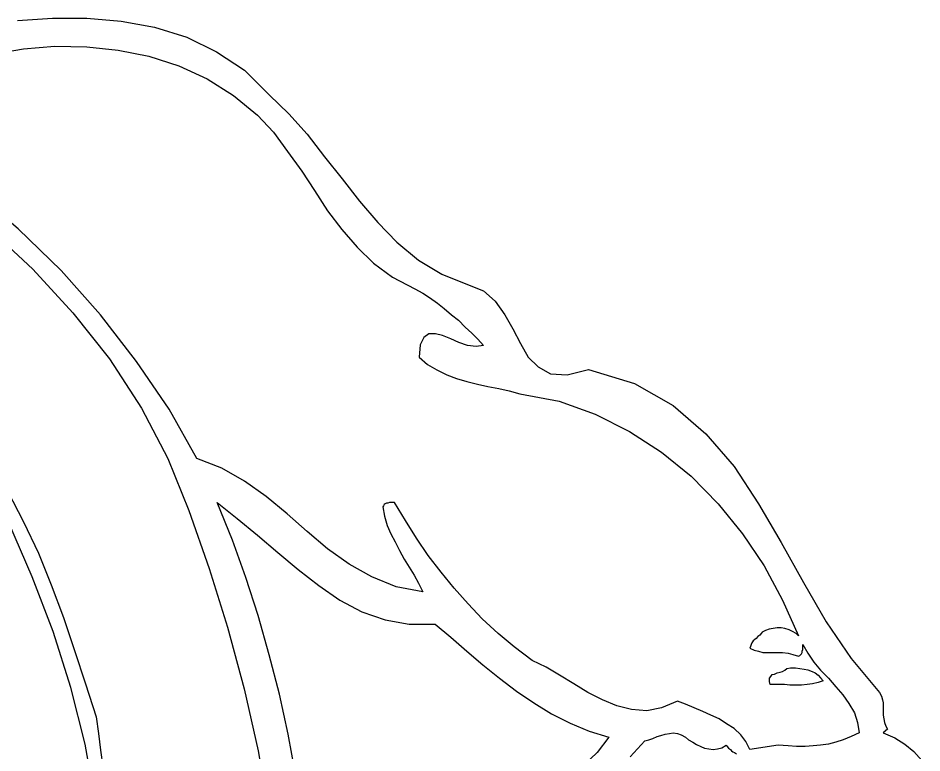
# Model space of a CAD drawing. Extents: x 0.03 to 9.39, y 0.03 to 6.76.
# Drawn here: x 7.373 to 8.845, y 4.402 to 5.598 of the extents above; entities that cross this region are included whole.
import ezdxf

# ---------------------------------------------------------------- set-up
doc = ezdxf.new("R2010")
doc.units = 0
doc.layers.add('1', color=7, linetype='Continuous')

msp = doc.modelspace()

# ---------------------------------------------------------------- linework, layer by layer
for points in [[(7.372, 5.594), (7.429, 5.598), (7.485, 5.598), (7.541, 5.593), (7.595, 5.583), (7.648, 5.567), (7.696, 5.543), (7.742, 5.513), (7.782, 5.473), (7.814, 5.442), (7.844, 5.409), (7.872, 5.372), (7.901, 5.336), (7.929, 5.3), (7.959, 5.265), (7.99, 5.233), (8.025, 5.204), (8.063, 5.181), (8.105, 5.164), (8.131, 5.154), (8.15, 5.137), (8.166, 5.115), (8.179, 5.092), (8.191, 5.068), (8.204, 5.046), (8.22, 5.03), (8.24, 5.019), (8.267, 5.017), (8.302, 5.026), (8.377, 5.003), (8.44, 4.967), (8.493, 4.921), (8.539, 4.868), (8.579, 4.807), (8.616, 4.744), (8.652, 4.679), (8.689, 4.615), (8.73, 4.555), (8.776, 4.5), (8.779, 4.494), (8.781, 4.488), (8.782, 4.483), (8.782, 4.476), (8.782, 4.47), (8.782, 4.463), (8.783, 4.457), (8.784, 4.451), (8.786, 4.445), (8.789, 4.44), (8.782, 4.434), (8.801, 4.426), (8.817, 4.416), (8.832, 4.404), (8.845, 4.389)], [(7.356, 4.828), (7.382, 4.778), (7.406, 4.727), (7.427, 4.675), (7.447, 4.622), (7.465, 4.568), (7.483, 4.514), (7.5, 4.46)], [(7.499, 4.321), (7.482, 4.416), (7.459, 4.508), (7.43, 4.599), (7.396, 4.688), (7.358, 4.776)], [(8.684, 4.519), (8.676, 4.516), (8.667, 4.514), (8.658, 4.513), (8.649, 4.512), (8.639, 4.512), (8.63, 4.512), (8.621, 4.513), (8.613, 4.513), (8.605, 4.513), (8.598, 4.513), (8.597, 4.518), (8.597, 4.523), (8.599, 4.526), (8.601, 4.529), (8.605, 4.53), (8.609, 4.532), (8.614, 4.533), (8.618, 4.534), (8.622, 4.536), (8.625, 4.539), (8.631, 4.54), (8.639, 4.54), (8.646, 4.539), (8.653, 4.538), (8.659, 4.537), (8.666, 4.534), (8.671, 4.532), (8.676, 4.528), (8.68, 4.524), (8.684, 4.519)], [(7.5, 4.46), (7.504, 4.433), (7.507, 4.406), (7.511, 4.379)]]:
    msp.add_lwpolyline(points)
at = {"layer": '1'}
for points in [[(7.331, 5.539), (7.382, 5.548), (7.433, 5.552), (7.485, 5.551), (7.536, 5.546), (7.586, 5.536), (7.635, 5.52), (7.681, 5.499), (7.724, 5.472), (7.763, 5.44), (7.789, 5.412), (7.812, 5.381), (7.835, 5.349), (7.856, 5.317), (7.877, 5.284), (7.9, 5.254), (7.925, 5.225), (7.952, 5.199), (7.983, 5.176), (8.019, 5.157), (8.032, 5.15), (8.043, 5.143), (8.056, 5.134), (8.067, 5.125), (8.079, 5.115), (8.09, 5.106), (8.101, 5.095), (8.112, 5.085), (8.122, 5.075), (8.131, 5.065), (8.119, 5.063), (8.105, 5.065), (8.091, 5.07), (8.078, 5.076), (8.064, 5.081), (8.053, 5.084), (8.042, 5.084), (8.034, 5.078), (8.028, 5.066), (8.026, 5.046), (8.04, 5.034), (8.055, 5.025), (8.071, 5.017), (8.087, 5.011), (8.104, 5.006), (8.121, 5.002), (8.138, 4.998), (8.156, 4.995), (8.173, 4.991), (8.19, 4.986), (8.254, 4.974), (8.313, 4.953), (8.369, 4.925), (8.421, 4.891), (8.469, 4.852), (8.513, 4.807), (8.553, 4.758), (8.588, 4.706), (8.618, 4.65), (8.644, 4.592), (8.64, 4.596), (8.634, 4.599), (8.629, 4.602), (8.622, 4.604), (8.616, 4.605), (8.609, 4.605), (8.603, 4.604), (8.596, 4.603), (8.59, 4.601), (8.585, 4.598), (8.583, 4.596), (8.581, 4.593), (8.578, 4.591), (8.575, 4.588), (8.573, 4.586), (8.57, 4.584), (8.568, 4.581), (8.567, 4.578), (8.566, 4.575), (8.565, 4.572), (8.572, 4.569), (8.579, 4.567), (8.586, 4.565), (8.594, 4.565), (8.602, 4.565), (8.61, 4.565), (8.618, 4.565), (8.627, 4.564), (8.635, 4.562), (8.644, 4.559), (8.646, 4.56), (8.648, 4.562), (8.649, 4.563), (8.65, 4.565), (8.65, 4.567), (8.651, 4.57), (8.651, 4.573), (8.651, 4.576), (8.651, 4.578), (8.659, 4.564), (8.669, 4.549), (8.68, 4.536), (8.693, 4.523), (8.705, 4.509), (8.716, 4.496), (8.726, 4.482), (8.735, 4.467), (8.74, 4.451), (8.743, 4.434), (8.73, 4.428), (8.717, 4.423), (8.705, 4.419), (8.693, 4.416), (8.68, 4.414), (8.668, 4.413), (8.655, 4.412), (8.641, 4.412), (8.627, 4.413), (8.611, 4.414), (8.565, 4.407), (8.558, 4.42), (8.55, 4.431), (8.539, 4.441), (8.527, 4.449), (8.515, 4.457), (8.501, 4.463), (8.488, 4.469), (8.474, 4.475), (8.46, 4.481), (8.447, 4.486), (8.421, 4.475), (8.397, 4.47), (8.372, 4.472), (8.348, 4.478), (8.325, 4.488), (8.301, 4.5), (8.278, 4.514), (8.255, 4.528), (8.233, 4.541), (8.21, 4.552), (8.181, 4.574), (8.155, 4.596), (8.129, 4.62), (8.106, 4.644), (8.083, 4.67), (8.062, 4.696), (8.041, 4.723), (8.022, 4.751), (8.004, 4.78), (7.986, 4.809), (7.983, 4.809), (7.981, 4.809), (7.978, 4.809), (7.975, 4.808), (7.973, 4.808), (7.971, 4.807), (7.969, 4.806), (7.968, 4.804), (7.967, 4.802), (7.97, 4.787), (7.974, 4.772), (7.98, 4.758), (7.987, 4.745), (7.994, 4.731), (8.002, 4.717), (8.01, 4.704), (8.018, 4.691), (8.025, 4.678), (8.032, 4.664), (7.989, 4.672), (7.949, 4.688), (7.912, 4.709), (7.877, 4.734), (7.844, 4.762), (7.811, 4.791), (7.777, 4.819), (7.742, 4.844), (7.705, 4.865), (7.664, 4.881), (7.619, 4.961), (7.566, 5.039), (7.507, 5.115), (7.443, 5.187), (7.373, 5.255), (7.299, 5.318)], [(7.325, 5.256), (7.397, 5.189), (7.462, 5.118), (7.522, 5.043), (7.574, 4.963), (7.617, 4.881), (7.651, 4.796), (7.684, 4.702), (7.714, 4.606), (7.741, 4.506), (7.764, 4.405), (7.782, 4.301)], [(7.825, 4.367), (7.813, 4.432), (7.799, 4.497), (7.782, 4.561), (7.764, 4.625), (7.744, 4.687), (7.722, 4.748), (7.697, 4.809), (7.73, 4.783), (7.763, 4.756), (7.796, 4.728), (7.829, 4.7), (7.863, 4.674), (7.897, 4.65), (7.933, 4.631), (7.971, 4.618), (8.01, 4.611), (8.052, 4.611)], [(8.052, 4.611), (8.078, 4.59), (8.104, 4.567), (8.13, 4.545), (8.157, 4.523), (8.185, 4.502), (8.213, 4.483), (8.242, 4.465), (8.272, 4.45), (8.303, 4.437), (8.335, 4.427), (8.316, 4.402), (8.294, 4.381)], [(8.37, 4.395), (8.394, 4.421), (8.4, 4.423), (8.407, 4.425), (8.414, 4.428), (8.42, 4.43), (8.427, 4.432), (8.434, 4.433), (8.44, 4.434), (8.447, 4.433), (8.453, 4.431), (8.46, 4.427), (8.465, 4.423), (8.472, 4.419), (8.478, 4.415), (8.485, 4.412), (8.491, 4.409), (8.498, 4.408), (8.505, 4.407), (8.512, 4.408), (8.519, 4.41), (8.526, 4.414)], [(8.526, 4.414), (8.528, 4.412), (8.53, 4.409), (8.533, 4.407), (8.535, 4.405), (8.537, 4.403), (8.54, 4.402), (8.543, 4.4)]]:
    msp.add_lwpolyline(points, dxfattribs=at)

doc.saveas('drawing.dxf')
